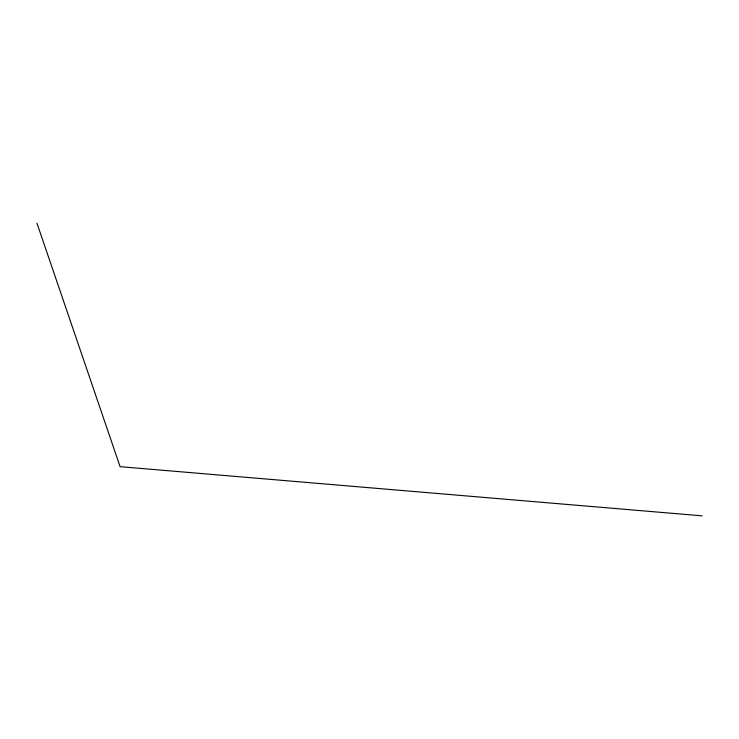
<?xml version="1.0" encoding="UTF-8"?>
<svg xmlns="http://www.w3.org/2000/svg" width="739" height="739" viewBox="0 0 739 739"><rect width="100%" height="100%" fill="white"/><g stroke="black" fill="none" stroke-linecap="round" stroke-linejoin="round"><path stroke-width="1.11" d="M702.05 515.84L120.087 466.669L36.95 223.16"/></g></svg>
